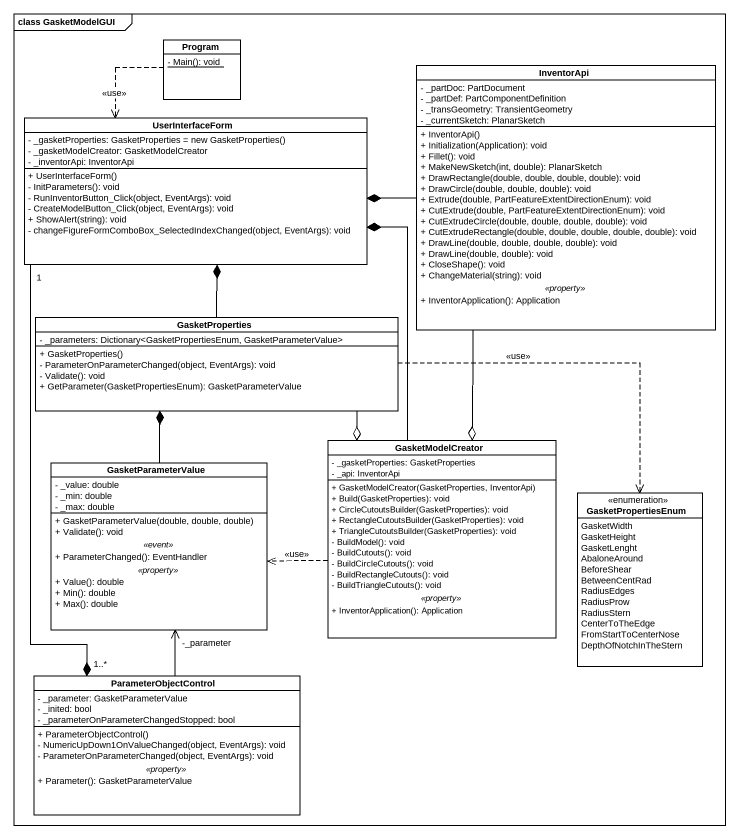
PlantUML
@startuml
mainframe class GasketModelGUI
hide circle
hide empty members
skinparam classAttributeIconSize 0
class Program {
  {static} - Main(): void
}
class InventorApi {
  - _partDoc: PartDocument
  - _partDef: PartComponentDefinition
  - _transGeometry: TransientGeometry
  - _currentSketch: PlanarSketch
  --
  + InventorApi()
  + Initialization(Application): void
  + Fillet(): void
  + MakeNewSketch(int, double): PlanarSketch
  + DrawRectangle(double, double, double, double): void
  + DrawCircle(double, double, double): void
  + Extrude(double, PartFeatureExtentDirectionEnum): void
  + CutExtrude(double, PartFeatureExtentDirectionEnum): void
  + CutExtrudeCircle(double, double, double, double): void
  + CutExtrudeRectangle(double, double, double, double, double): void
  + DrawLine(double, double, double, double): void
  + DrawLine(double, double): void
  + CloseShape(): void
  + ChangeMaterial(string): void
  .. <<property>> ..
  + InventorApplication(): Application
}
class UserInterfaceForm {
  {field} - _gasketProperties: GasketProperties = new GasketProperties()
  - _gasketModelCreator: GasketModelCreator
  - _inventorApi: InventorApi
  + UserInterfaceForm()
  - InitParameters(): void
  - RunInventorButton_Click(object, EventArgs): void
  - CreateModelButton_Click(object, EventArgs): void
  + ShowAlert(string): void
  - changeFigureFormComboBox_SelectedIndexChanged(object, EventArgs): void
}
class GasketProperties {
  - _parameters: Dictionary<GasketPropertiesEnum, GasketParameterValue>
  + GasketProperties()
  - ParameterOnParameterChanged(object, EventArgs): void
  - Validate(): void
  + GetParameter(GasketPropertiesEnum): GasketParameterValue
}
class GasketParameterValue {
  - _value: double
  - _min: double
  - _max: double
  --
  + GasketParameterValue(double, double, double)
  + Validate(): void
  .. <<event>> ..
  + ParameterChanged(): EventHandler
  .. <<property>> ..
  + Value(): double
  + Min(): double
  + Max(): double
}
class GasketModelCreator {
  - _gasketProperties: GasketProperties
  - _api: InventorApi
  --
  + GasketModelCreator(GasketProperties, InventorApi)
  + Build(GasketProperties): void
  + CircleCutoutsBuilder(GasketProperties): void
  + RectangleCutoutsBuilder(GasketProperties): void
  + TriangleCutoutsBuilder(GasketProperties): void
  - BuildModel(): void
  - BuildCutouts(): void
  - BuildCircleCutouts(): void
  - BuildRectangleCutouts(): void
  - BuildTriangleCutouts(): void
  .. <<property>> ..
  + InventorApplication(): Application
}
enum GasketPropertiesEnum {
  GasketWidth
  GasketHeight
  GasketLenght
  AbaloneAround
  BeforeShear
  BetweenCentRad
  RadiusEdges
  RadiusProw
  RadiusStern
  CenterToTheEdge
  FromStartToCenterNose
  DepthOfNotchInTheStern
}
class ParameterObjectControl {
  - _parameter: GasketParameterValue
  - _inited: bool
  - _parameterOnParameterChangedStopped: bool
  --
  + ParameterObjectControl()
  - NumericUpDown1OnValueChanged(object, EventArgs): void
  - ParameterOnParameterChanged(object, EventArgs): void
  .. <<property>> ..
  + Parameter(): GasketParameterValue
}
Program ..> UserInterfaceForm : <<use>>
InventorApi -left-* UserInterfaceForm
InventorApi --o GasketModelCreator
UserInterfaceForm "1" --* "1..*" ParameterObjectControl
GasketProperties -up-* UserInterfaceForm
GasketProperties --o GasketModelCreator
GasketProperties .right.> GasketPropertiesEnum : <<use>>
GasketParameterValue -up-* GasketProperties
GasketModelCreator -up-* UserInterfaceForm
GasketModelCreator .left.> GasketParameterValue : <<use>>
ParameterObjectControl -up-> "-_parameter" GasketParameterValue
@enduml
